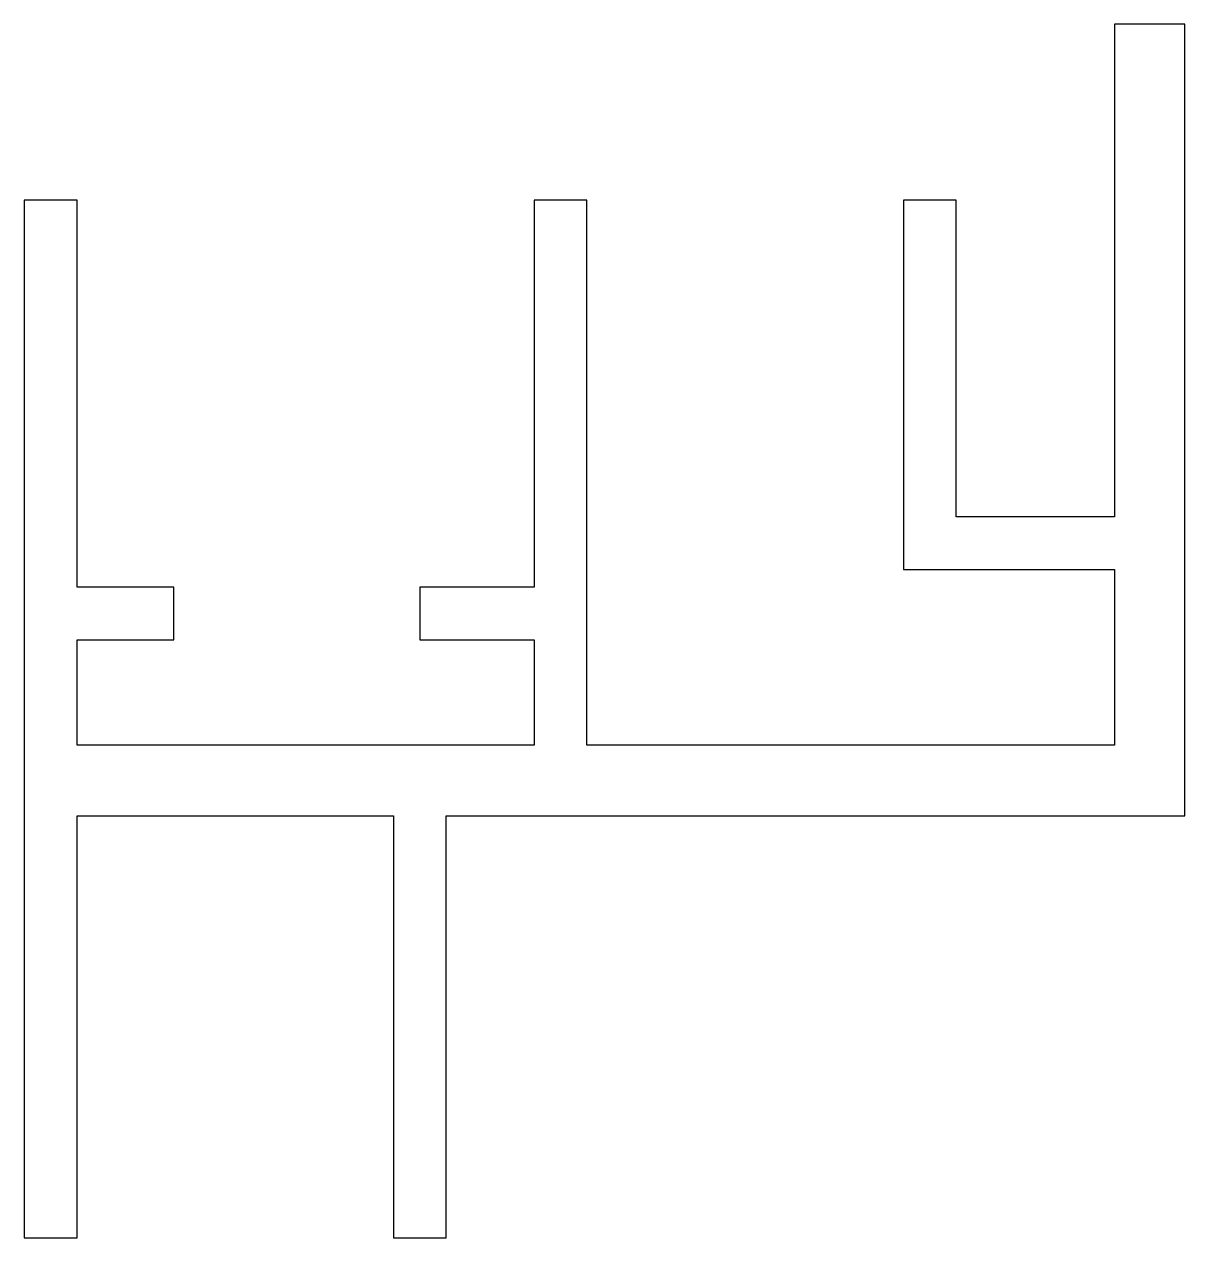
# Model space of a CAD drawing. Extents: x 460.2 to 493.2, y 12.6 to 47.1.
import ezdxf

# ---------------------------------------------------------------- set-up
doc = ezdxf.new("R2010")
doc.units = 0
doc.header["$LTSCALE"] = 0.5
doc.layers.get('0').update_dxf_attribs({"linetype": 'CONTINUOUS'})

msp = doc.modelspace()

# ---------------------------------------------------------------- linework, layer by layer
at = {"color": 7}
for p, q in [((491.224, 47.06), (491.224, 33.06)), ((493.224, 47.06), (491.224, 47.06)), ((493.224, 24.56), (493.224, 47.06)), ((461.724, 42.06), (460.224, 42.06)), ((460.224, 42.06), (460.224, 12.56)), ((461.724, 31.06), (461.724, 42.06)), ((474.724, 42.06), (474.724, 31.06)), ((476.224, 42.06), (474.724, 42.06)), ((476.224, 26.56), (476.224, 42.06)), ((485.224, 42.06), (485.224, 31.56)), ((486.724, 42.06), (485.224, 42.06)), ((486.724, 33.06), (486.724, 42.06)), ((491.224, 33.06), (486.724, 33.06)), ((485.224, 31.56), (491.224, 31.56)), ((491.224, 31.56), (491.224, 26.56)), ((464.474, 31.06), (461.724, 31.06)), ((464.474, 29.56), (464.474, 31.06)), ((474.724, 31.06), (471.474, 31.06)), ((471.474, 31.06), (471.474, 29.56)), ((461.724, 29.56), (464.474, 29.56)), ((461.724, 26.56), (461.724, 29.56)), ((471.474, 29.56), (474.724, 29.56)), ((474.724, 29.56), (474.724, 26.56)), ((474.724, 26.56), (461.724, 26.56)), ((491.224, 26.56), (476.224, 26.56)), ((461.724, 12.56), (461.724, 24.56)), ((461.724, 24.56), (470.724, 24.56)), ((470.724, 24.56), (470.724, 12.56)), ((472.224, 24.56), (493.224, 24.56)), ((472.224, 12.56), (472.224, 24.56)), ((460.224, 12.56), (461.724, 12.56)), ((470.724, 12.56), (472.224, 12.56))]:
    msp.add_line(p, q, dxfattribs=at)

doc.saveas('drawing.dxf')
